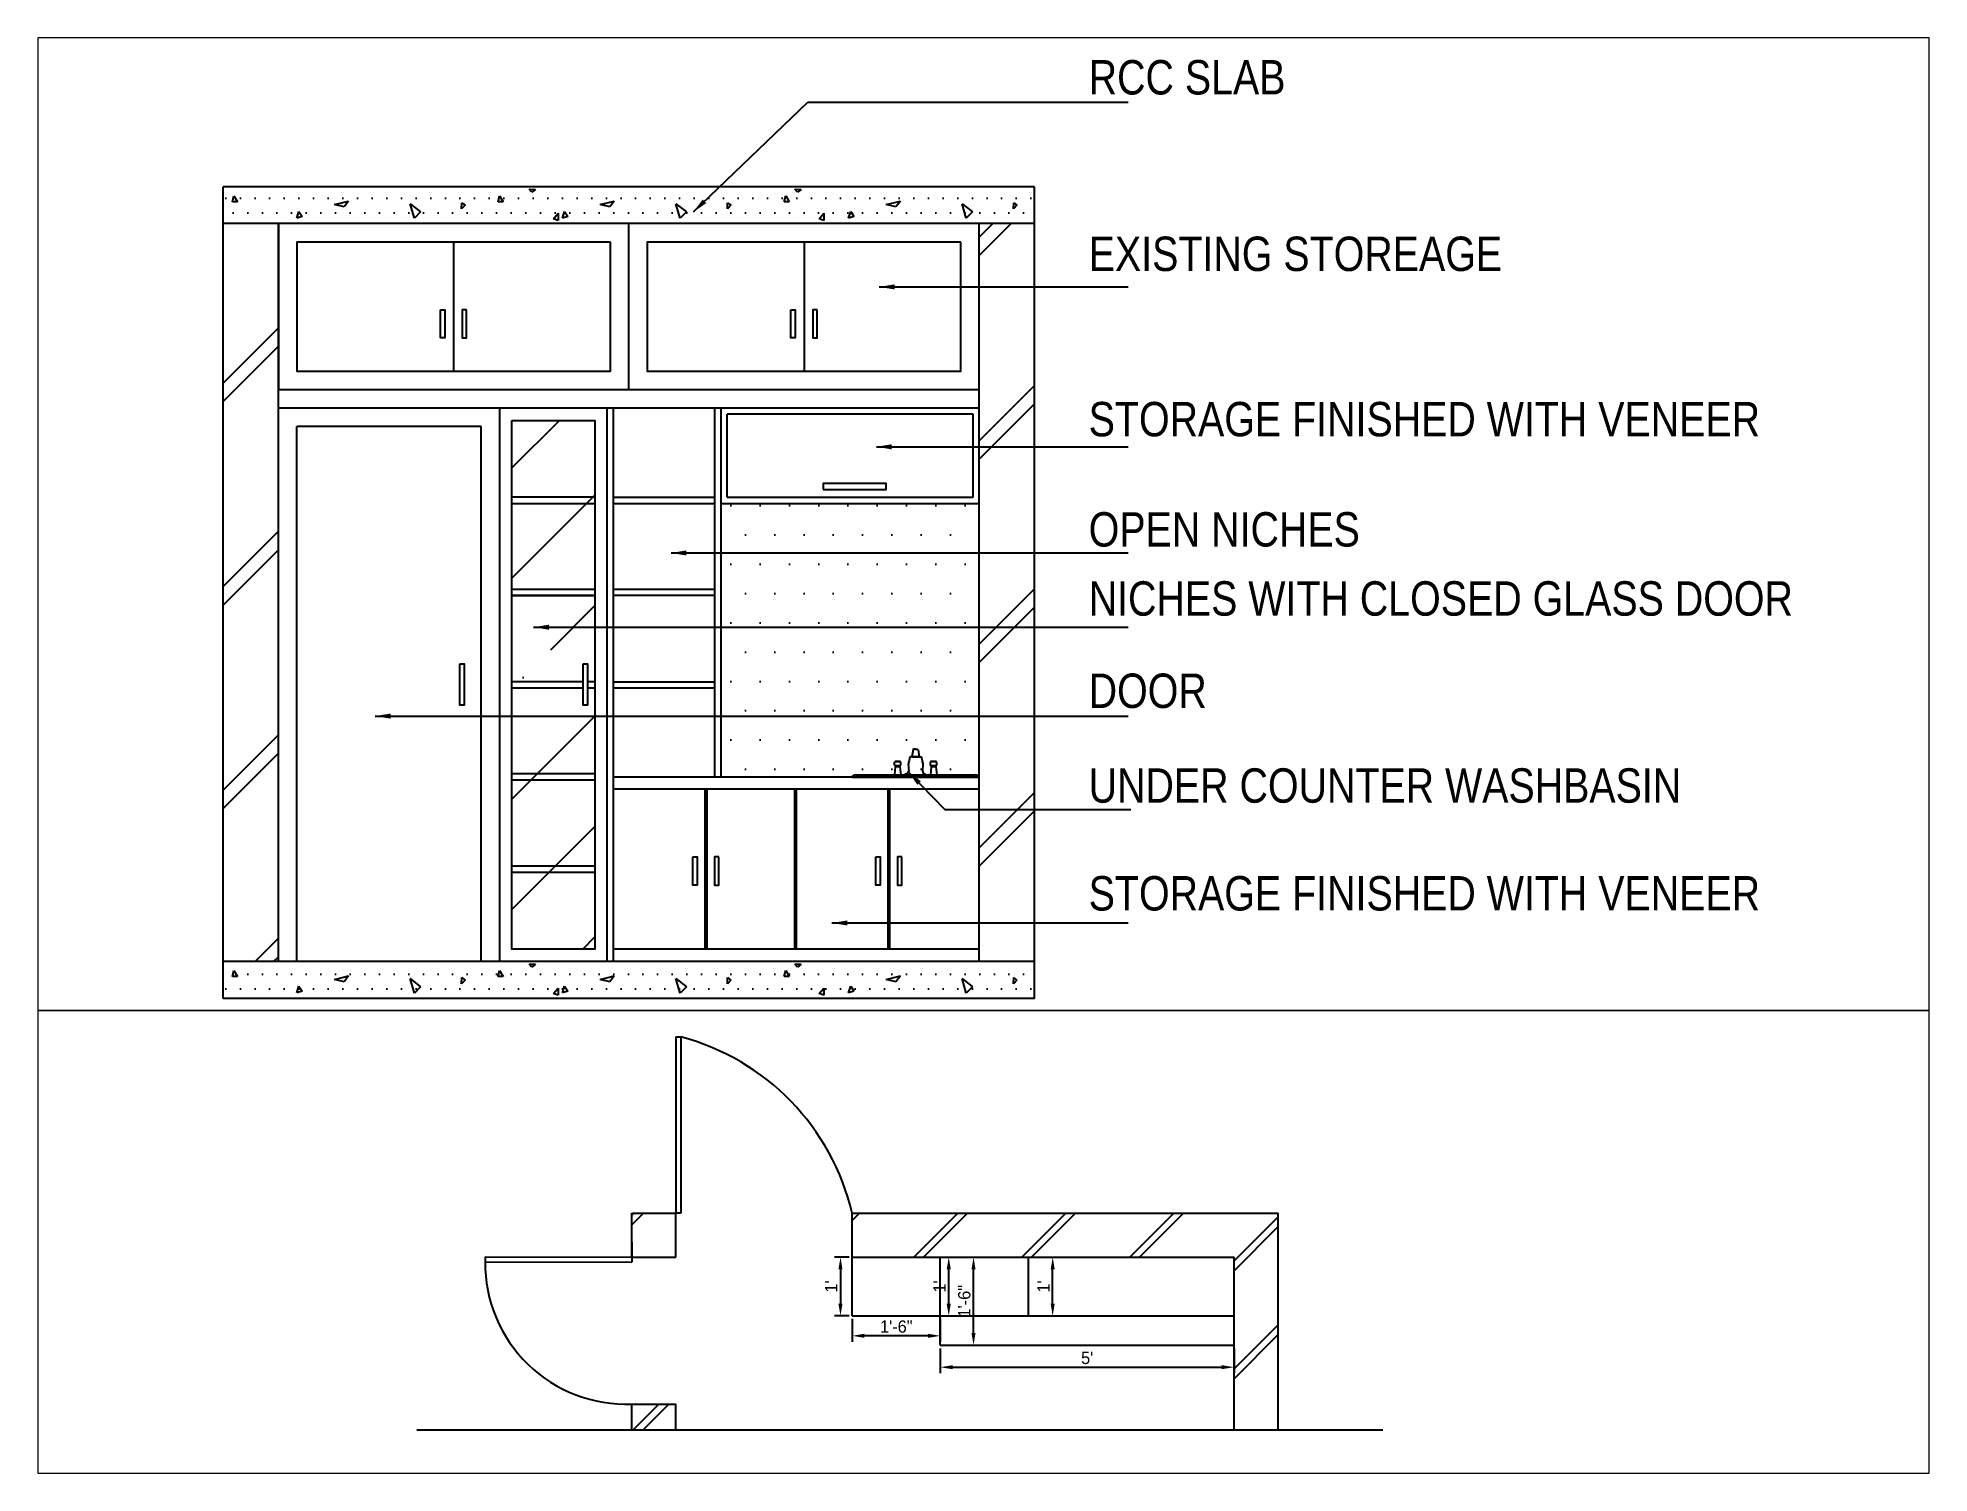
# Paper-space layout 'Layout1' of a CAD drawing. Header units: millimetres. Extents: x 26 to 231, y 20 to 176.
# The model-space entities are those that its viewports show. They can reach past a viewport. Long polylines and large blocks are cut down to what shows.
import ezdxf

# ---------------------------------------------------------------- set-up
doc = ezdxf.new("R2010")
doc.units = ezdxf.units.MM
for name, color, linetype in [('LIGHT', 2, 'Continuous'), ('TOIL', 2, 'Continuous'), ('WALL-OLD', 7, 'Continuous')]:
    doc.layers.add(name, color=color, linetype=linetype)
doc.layers.add('TXT', color=7, linetype='Continuous', lineweight=25)
doc.styles.add('stylus BT', font='swissc.ttf')
doc.dimstyles.new('ISO-25', dxfattribs={"dimtxt": 2.5, "dimasz": 2.5, "dimexe": 1.25, "dimexo": 0.625, "dimtad": 1, "dimlunit": 4, "dimtxsty": 'Standard', "dimcen": 2.5, "dimadec": 0, "dimazin": 0, "dimtfac": 1, "dimtmove": 0, "dimatfit": 3, "dimfxl": 1, "dimarcsym": 0})

# ---------------------------------------------------------------- blocks, each defined once
blk = doc.blocks.new('水龙头立面')
at = {"layer": 'TOIL'}
for p, q in [((0, 0), (594.6, 0)), ((17.3, 10), (577.3, 10))]:
    blk.add_line(p, q, dxfattribs=at)
for centre, start, end in [((17.3, -10), 90, 150), ((577.3, -10), 30, 90)]:
    blk.add_arc(centre, 20, start, end, dxfattribs=at)
at = {"layer": 'WALL-OLD'}
for p, q in [((297.3, 93.6), (271.9, 93.6)), ((285.6, 127.5), (280, 93.6)), ((280, 93.6), (297.3, 93.6)), ((297.3, 130), (288.6, 130)), ((297.3, 130), (306.1, 130)), ((297.3, 93.6), (322.7, 93.6)), ((314.6, 93.6), (297.3, 93.6)), ((309, 127.5), (314.6, 93.6)), ((198.9, 55.9), (198.9, 68.8)), ((202.4, 47), (198.9, 10)), ((201.9, 71.8), (213.4, 71.8)), ((213.4, 71.8), (201.9, 71.8)), ((213.4, 52.9), (201.9, 52.9)), ((201.9, 52.9), (213.4, 52.9)), ((213.4, 52.9), (201.9, 52.9)), ((202.7, 52.9), (213.4, 52.9)), ((202.7, 52.7), (202.7, 52.9)), ((205.4, 49.7), (213.4, 49.7)), ((213.4, 49.7), (205.4, 49.7)), ((225, 71.8), (213.4, 71.8)), ((213.4, 71.8), (225, 71.8)), ((213.4, 52.9), (225, 52.9)), ((224.2, 52.9), (213.4, 52.9)), ((225, 52.9), (213.4, 52.9)), ((213.4, 52.9), (225, 52.9)), ((213.4, 49.7), (221.4, 49.7)), ((221.4, 49.7), (213.4, 49.7)), ((224.2, 52.7), (224.2, 52.9)), ((224.4, 47), (228, 10)), ((228, 55.9), (228, 68.8)), ((366.7, 55.9), (366.7, 68.8)), ((370.2, 47), (366.7, 10)), ((381.2, 71.8), (369.7, 71.8)), ((369.7, 71.8), (381.2, 71.8)), ((381.2, 52.9), (369.7, 52.9)), ((369.7, 52.9), (381.2, 52.9)), ((381.2, 52.9), (369.7, 52.9)), ((370.5, 52.9), (381.2, 52.9)), ((370.5, 52.7), (370.5, 52.9)), ((373.2, 49.7), (381.2, 49.7)), ((381.2, 49.7), (373.2, 49.7)), ((381.2, 71.8), (392.8, 71.8)), ((392.8, 71.8), (381.2, 71.8)), ((381.2, 52.9), (392.8, 52.9)), ((392.8, 52.9), (381.2, 52.9)), ((381.2, 52.9), (392.8, 52.9)), ((392, 52.9), (381.2, 52.9)), ((381.2, 49.7), (389.2, 49.7)), ((389.2, 49.7), (381.2, 49.7)), ((392, 52.7), (392, 52.9)), ((392.2, 47), (395.8, 10)), ((395.8, 55.9), (395.8, 68.8))]:
    blk.add_line(p, q, dxfattribs=at)
for centre, start, end in [((271.9, 90.6), 90, 175.83993), ((288.6, 127), 90, 170.71271), ((306.1, 127), 9.28729, 90), ((322.7, 90.6), 4.16007, 90), ((201.9, 68.8), 90, 180), ((201.9, 55.9), 180, 270), ((205.4, 46.7), 90, 174.49888), ((205.7, 52.7), 180, 270), ((221.2, 52.7), 270, 0), ((221.4, 46.7), 5.50112, 90), ((225, 68.8), 0, 90), ((225, 55.9), 270, 0), ((369.7, 68.8), 90, 180), ((369.7, 55.9), 180, 270), ((373.2, 46.7), 90, 174.49888), ((373.5, 52.7), 180, 270), ((389, 52.7), 270, 0), ((389.2, 46.7), 5.50112, 90), ((392.8, 68.8), 0, 90), ((392.8, 55.9), 270, 0)]:
    blk.add_arc(centre, 3, start, end, dxfattribs=at)
for points in [[(268.9, 90.8), (268.6, 86), (267.6, 75.2), (259.1, 53.7), (272.7, 21.4), (251.5, 13.2), (243.3, 10)], [(325.7, 90.8), (326.1, 86), (327.1, 75.2), (335.5, 53.7), (321.9, 21.4), (343.1, 13.2), (351.3, 10)]]:
    blk.add_open_spline(points, degree=3, knots=[2.768158, 2.768158, 2.768158, 2.768158, 16.973879, 35.258787, 72.132748, 95.331086, 95.331086, 95.331086, 95.331086], dxfattribs=at)
blk = doc.blocks.new('*D20')
at = {"color": 0, "lineweight": -2}
for p, q in [((1921.55, 1074.49), (1918.53, 1074.49)), ((1919.78, 1071.99), (1919.78, 1064.99)), ((1921.55, 1062.49), (1918.53, 1062.49))]:
    blk.add_line(p, q, dxfattribs=at)
at = {"color": 0}
for points in [[(1919.36, 1071.99), (1920.19, 1071.99), (1919.78, 1074.49)], [(1919.36, 1064.99), (1920.19, 1064.99), (1919.78, 1062.49)]]:
    blk.add_solid(points, dxfattribs=at)
at = {"layer": 'Defpoints', "color": 0}
for p in [(1922.18, 1074.49), (1919.78, 1062.49), (1922.18, 1062.49)]:
    blk.add_point(p, dxfattribs=at)
at = {"color": 0, "insert": (1917.9, 1068.49), "char_height": 2.5, "attachment_point": 5, "rotation": 90}
blk.add_mtext("1'", dxfattribs=at)
blk = doc.blocks.new('*D21')
at = {"color": 0, "lineweight": -2}
for p, q in [((1922.18, 1061.86), (1922.18, 1057.17)), ((1940.18, 1061.86), (1940.18, 1057.17)), ((1937.68, 1058.42), (1924.68, 1058.42))]:
    blk.add_line(p, q, dxfattribs=at)
at = {"color": 0}
for points in [[(1924.68, 1058.84), (1924.68, 1058.01), (1922.18, 1058.42)], [(1937.68, 1058.84), (1937.68, 1058.01), (1940.18, 1058.42)]]:
    blk.add_solid(points, dxfattribs=at)
at = {"layer": 'Defpoints', "color": 0}
for p in [(1922.18, 1062.49), (1940.18, 1062.49), (1922.18, 1058.42)]:
    blk.add_point(p, dxfattribs=at)
at = {"color": 0, "insert": (1931.18, 1060.3), "char_height": 2.5, "attachment_point": 5}
blk.add_mtext('1\'-6"', dxfattribs=at)
blk = doc.blocks.new('*D22')
at = {"color": 0, "lineweight": -2}
for p, q in [((1940.18, 1055.86), (1940.18, 1050.76)), ((2000.18, 1055.86), (2000.18, 1050.76)), ((1942.68, 1052.01), (1997.68, 1052.01))]:
    blk.add_line(p, q, dxfattribs=at)
at = {"color": 0}
for points in [[(1942.68, 1052.43), (1942.68, 1051.6), (1940.18, 1052.01)], [(1997.68, 1052.43), (1997.68, 1051.6), (2000.18, 1052.01)]]:
    blk.add_solid(points, dxfattribs=at)
at = {"layer": 'Defpoints', "color": 0}
for p in [(1940.18, 1056.49), (2000.18, 1056.49), (2000.18, 1052.01)]:
    blk.add_point(p, dxfattribs=at)
at = {"color": 0, "insert": (1970.18, 1053.89), "char_height": 2.5, "attachment_point": 5}
blk.add_mtext("5'", dxfattribs=at)
blk = doc.blocks.new('*D23')
at = {"color": 0, "lineweight": -2}
for p, q in [((1958.8, 1074.49), (1964.38, 1074.49)), ((1963.13, 1064.99), (1963.13, 1071.99)), ((1958.8, 1062.49), (1964.38, 1062.49))]:
    blk.add_line(p, q, dxfattribs=at)
at = {"color": 0}
for points in [[(1962.72, 1071.99), (1963.55, 1071.99), (1963.13, 1074.49)], [(1962.72, 1064.99), (1963.55, 1064.99), (1963.13, 1062.49)]]:
    blk.add_solid(points, dxfattribs=at)
at = {"layer": 'Defpoints', "color": 0}
for p in [(1958.18, 1074.49), (1963.13, 1074.49), (1958.18, 1062.49)]:
    blk.add_point(p, dxfattribs=at)
at = {"color": 0, "insert": (1961.26, 1068.49), "char_height": 2.5, "attachment_point": 5, "rotation": 90}
blk.add_mtext("1'", dxfattribs=at)
blk = doc.blocks.new('*D24')
at = {"color": 0, "lineweight": -2}
for p, q in [((1940.8, 1074.49), (1943.15, 1074.49)), ((1941.9, 1064.99), (1941.9, 1071.99)), ((1940.8, 1062.49), (1943.15, 1062.49))]:
    blk.add_line(p, q, dxfattribs=at)
at = {"color": 0}
for points in [[(1941.48, 1071.99), (1942.32, 1071.99), (1941.9, 1074.49)], [(1941.48, 1064.99), (1942.32, 1064.99), (1941.9, 1062.49)]]:
    blk.add_solid(points, dxfattribs=at)
at = {"layer": 'Defpoints', "color": 0}
for p in [(1940.18, 1074.49), (1941.9, 1074.49), (1940.18, 1062.49)]:
    blk.add_point(p, dxfattribs=at)
at = {"color": 0, "insert": (1940.02, 1068.49), "char_height": 2.5, "attachment_point": 5, "rotation": 90}
blk.add_mtext("1'", dxfattribs=at)
blk = doc.blocks.new('*D25')
at = {"color": 0, "lineweight": -2}
for p, q in [((1940.8, 1074.49), (1948.21, 1074.49)), ((1946.96, 1058.99), (1946.96, 1071.99)), ((1940.8, 1056.49), (1948.21, 1056.49))]:
    blk.add_line(p, q, dxfattribs=at)
at = {"color": 0}
for points in [[(1946.55, 1071.99), (1947.38, 1071.99), (1946.96, 1074.49)], [(1946.55, 1058.99), (1947.38, 1058.99), (1946.96, 1056.49)]]:
    blk.add_solid(points, dxfattribs=at)
at = {"layer": 'Defpoints', "color": 0}
for p in [(1940.18, 1074.49), (1946.96, 1074.49), (1940.18, 1056.49)]:
    blk.add_point(p, dxfattribs=at)
at = {"color": 0, "insert": (1945.09, 1065.49), "char_height": 2.5, "attachment_point": 5, "rotation": 90}
blk.add_mtext('1\'-6"', dxfattribs=at)

msp = doc.modelspace()

# ---------------------------------------------------------------- hatches: boundary and pattern name
h = msp.add_hatch()
h.set_pattern_fill('DOTS', color=256, scale=1.5, style=0)
h.set_pattern_definition([(0, (0, 169.4346), (1.190625, 2.38125), [0, -2.38125])])
h.paths.add_polyline_path([(1877.176, 1416.697), (1877.176, 1410.697), (2009.176, 1410.697), (2009.176, 1416.697)])
h.paths.add_polyline_path([(2009.176, 1284.697), (2009.176, 1290.697), (1877.176, 1290.697), (1877.176, 1284.697)])
h = msp.add_hatch()
h.set_pattern_fill('JIS_LC_8A', color=256, scale=3, style=0)
h.set_pattern_definition([(45, (0, 169.435), (-16.5463, 16.5463), []), (45, (3, 169.435), (-16.5463, 16.5463), [])])
h.paths.add_polyline_path([(1886.176, 1410.697), (1877.176, 1410.697), (1877.176, 1290.697), (1886.176, 1290.697)])
h.paths.add_polyline_path([(2000.176, 1290.697), (2009.176, 1290.697), (2009.176, 1410.697), (2000.176, 1410.697)])
h = msp.add_hatch()
h.set_pattern_fill('ANSI35', color=256, scale=4, style=0)
h.set_pattern_definition([(45, (-121.524, 169.435), (-17.9605, 17.9605), []), (45, (-103.564, 169.435), (-17.9605, 17.9605), [31.75, -6.35, 0, -6.35])])
h.paths.add_polyline_path([(1924.176, 1292.697), (1937.676, 1292.697), (1937.676, 1378.697), (1924.176, 1378.697)])
h = msp.add_hatch()
h.set_pattern_fill('DOTS', color=256, scale=3, style=0)
h.set_pattern_definition([(0, (0, 169.4346), (2.38125, 4.7625), [0, -4.7625])])
h.paths.add_polyline_path([(1958.176, 1320.697), (2000.176, 1320.697), (2000.176, 1365.197), (1958.176, 1365.197)])
at = {"linetype": 'ByBlock'}
h = msp.add_hatch(dxfattribs=at)
h.set_pattern_fill('JIS_LC_8A', color=256, scale=2, angle=180, style=0)
h.set_pattern_definition([(225, (3374.88, 2071.376), (11.03087, -11.03087), []), (225, (3372.88, 2071.376), (11.03087, -11.03087), [])])
h.paths.add_polyline_path([(1877.176, 1074.495), (1886.156, 1074.495), (1886.176, 1083.488), (1877.176, 1083.488)])
h.paths.add_polyline_path([(1886.176, 968.488), (1877.176, 968.488), (1877.176, 959.488), (1886.176, 959.488)])
h.paths.add_polyline_path([(1918.176, 959.488), (1924.176, 959.488), (1924.176, 968.488), (1918.176, 968.488)])
h.paths.add_polyline_path([(1877.176, 1039.243), (1886.176, 1039.243), (1886.176, 1044.495), (1877.176, 1044.495)])
h.paths.add_polyline_path([(2000.176, 1039.243), (2009.176, 1039.243), (2009.176, 1083.488), (1922.176, 1083.488), (1922.176, 1074.488), (2000.176, 1074.488)])

# ---------------------------------------------------------------- linework, layer by layer
for p, q in [((1877.176, 1284.697), (1877.176, 1416.697)), ((2009.176, 1416.697), (1877.176, 1416.697)), ((1878.712, 1414.242), (1878.949, 1415.223)), ((1878.949, 1415.223), (1879.508, 1414.259)), ((1921.932, 1414.242), (1922.169, 1415.223)), ((1922.169, 1415.223), (1922.728, 1414.259)), ((1926.955, 1416.273), (1927.995, 1416.26)), ((1927.405, 1415.798), (1926.955, 1416.273)), ((1927.995, 1416.26), (1927.405, 1415.798)), ((1968.468, 1414.242), (1968.705, 1415.223)), ((1968.705, 1415.223), (1969.264, 1414.259)), ((1970.176, 1416.273), (1971.215, 1416.26)), ((1970.625, 1415.798), (1970.176, 1416.273)), ((1971.215, 1416.26), (1970.625, 1415.798)), ((2009.176, 1284.697), (2009.176, 1416.697)), ((1879.508, 1414.259), (1878.712, 1414.242)), ((1889.18, 1411.593), (1889.508, 1412.685)), ((1889.508, 1412.685), (1890.027, 1411.866)), ((1895.289, 1413.783), (1897.587, 1414.353)), ((1896.866, 1413.414), (1895.289, 1413.783)), ((1897.587, 1414.353), (1896.866, 1413.414)), ((1908.306, 1411.572), (1907.631, 1413.933)), ((1907.631, 1413.933), (1909.319, 1412.584)), ((1909.319, 1412.584), (1908.306, 1411.572)), ((1915.989, 1413.078), (1916.02, 1414.088)), ((1916.547, 1413.677), (1915.989, 1413.078)), ((1916.02, 1414.088), (1916.547, 1413.677)), ((1922.728, 1414.259), (1921.932, 1414.242)), ((1930.906, 1411.495), (1931.682, 1412.383)), ((1931.682, 1412.383), (1931.682, 1411.199)), ((1932.4, 1411.593), (1932.728, 1412.685)), ((1932.728, 1412.685), (1933.248, 1411.866)), ((1938.509, 1413.783), (1940.808, 1414.353)), ((1940.086, 1413.414), (1938.509, 1413.783)), ((1940.808, 1414.353), (1940.086, 1413.414)), ((1951.526, 1411.572), (1950.851, 1413.933)), ((1950.851, 1413.933), (1952.539, 1412.584)), ((1952.539, 1412.584), (1951.526, 1411.572)), ((1959.209, 1413.078), (1959.241, 1414.088)), ((1959.767, 1413.677), (1959.209, 1413.078)), ((1959.241, 1414.088), (1959.767, 1413.677)), ((1969.264, 1414.259), (1968.468, 1414.242)), ((1974.126, 1411.495), (1974.902, 1412.383)), ((1974.902, 1412.383), (1974.902, 1411.199)), ((1978.936, 1411.593), (1979.264, 1412.685)), ((1979.264, 1412.685), (1979.783, 1411.866)), ((1985.045, 1413.783), (1987.343, 1414.353)), ((1986.622, 1413.414), (1985.045, 1413.783)), ((1987.343, 1414.353), (1986.622, 1413.414)), ((1998.062, 1411.572), (1997.387, 1413.933)), ((1997.387, 1413.933), (1999.075, 1412.584)), ((1999.075, 1412.584), (1998.062, 1411.572)), ((2005.745, 1413.078), (2005.776, 1414.088)), ((2006.303, 1413.677), (2005.745, 1413.078)), ((2005.776, 1414.088), (2006.303, 1413.677)), ((2009.176, 1410.697), (1877.176, 1410.697)), ((1886.176, 1290.697), (1886.176, 1410.697)), ((1890.027, 1411.866), (1889.18, 1411.593)), ((1931.682, 1411.199), (1930.906, 1411.495)), ((1933.248, 1411.866), (1932.4, 1411.593)), ((1943.176, 1383.697), (1943.176, 1410.697)), ((1974.902, 1411.199), (1974.126, 1411.495)), ((1979.783, 1411.866), (1978.936, 1411.593)), ((2000.176, 1290.697), (2000.176, 1410.697)), ((1914.676, 1407.697), (1914.676, 1386.697)), ((1971.676, 1407.697), (1971.676, 1386.697)), ((1943.176, 1383.697), (2000.176, 1383.697)), ((2000.176, 1380.697), (1886.176, 1380.697)), ((1922.176, 1290.697), (1922.176, 1380.697)), ((2000.176, 1380.697), (1922.176, 1380.697)), ((1939.676, 1290.697), (1939.676, 1380.697)), ((1940.676, 1290.697), (1940.676, 1380.697)), ((1957.176, 1320.697), (1957.176, 1380.697)), ((1958.176, 1320.697), (1958.176, 1380.697)), ((1999.176, 1379.697), (1959.176, 1379.697)), ((1959.176, 1366.197), (1959.176, 1379.697)), ((1999.176, 1366.197), (1999.176, 1379.697)), ((1919.176, 1377.697), (1889.176, 1377.697)), ((1889.176, 1290.697), (1889.176, 1377.697)), ((1919.176, 1290.697), (1919.176, 1377.697)), ((1937.676, 1366.197), (1924.176, 1366.197)), ((1940.676, 1366.197), (1957.176, 1366.197)), ((1959.176, 1366.197), (1999.176, 1366.197)), ((1924.176, 1365.197), (1937.676, 1365.197)), ((1940.676, 1365.197), (1957.176, 1365.197)), ((1958.176, 1365.197), (2000.176, 1365.197)), ((1937.676, 1351.197), (1924.176, 1351.197)), ((1957.176, 1351.197), (1940.676, 1351.197)), ((1937.676, 1350.197), (1924.176, 1350.197)), ((1924.176, 1350.197), (1937.676, 1350.197)), ((1957.176, 1350.197), (1940.676, 1350.197)), ((1935.741, 1336.197), (1924.176, 1336.197)), ((1924.176, 1335.197), (1935.741, 1335.197)), ((1924.176, 1335.197), (1935.741, 1335.197)), ((1937.676, 1336.197), (1936.444, 1336.197)), ((1936.444, 1335.197), (1937.676, 1335.197)), ((1936.444, 1335.197), (1937.676, 1335.197)), ((1940.676, 1336.197), (1957.176, 1336.197)), ((1940.676, 1335.197), (1957.176, 1335.197)), ((1937.676, 1321.197), (1924.176, 1321.197)), ((1937.676, 1320.197), (1924.176, 1320.197)), ((2000.176, 1320.697), (1940.676, 1320.697)), ((2000.176, 1318.697), (1940.676, 1318.697)), ((1955.551, 1318.697), (1955.551, 1292.697)), ((1955.851, 1318.697), (1955.851, 1292.697)), ((1970.126, 1318.697), (1970.126, 1292.697)), ((1970.426, 1318.697), (1970.426, 1292.697)), ((1985.301, 1318.697), (1985.301, 1292.697)), ((1985.601, 1318.697), (1985.601, 1292.697)), ((1937.676, 1306.197), (1924.176, 1306.197)), ((1924.176, 1305.197), (1937.676, 1305.197)), ((2000.176, 1292.697), (1940.676, 1292.697)), ((2009.176, 1290.697), (1877.176, 1290.697)), ((1878.712, 1288.242), (1878.949, 1289.223)), ((1878.949, 1289.223), (1879.508, 1288.259)), ((1921.932, 1288.242), (1922.169, 1289.223)), ((1922.169, 1289.223), (1922.728, 1288.259)), ((1926.955, 1290.273), (1927.995, 1290.26)), ((1927.405, 1289.798), (1926.955, 1290.273)), ((1927.995, 1290.26), (1927.405, 1289.798)), ((1968.468, 1288.242), (1968.705, 1289.223)), ((1968.705, 1289.223), (1969.264, 1288.259)), ((1970.176, 1290.273), (1971.215, 1290.26)), ((1970.625, 1289.798), (1970.176, 1290.273)), ((1971.215, 1290.26), (1970.625, 1289.798)), ((1879.508, 1288.259), (1878.712, 1288.242)), ((1889.18, 1285.593), (1889.508, 1286.685)), ((1889.508, 1286.685), (1890.027, 1285.866)), ((1895.289, 1287.783), (1897.587, 1288.353)), ((1896.866, 1287.414), (1895.289, 1287.783)), ((1897.587, 1288.353), (1896.866, 1287.414)), ((1908.306, 1285.572), (1907.631, 1287.933)), ((1907.631, 1287.933), (1909.319, 1286.584)), ((1909.319, 1286.584), (1908.306, 1285.572)), ((1915.989, 1287.078), (1916.02, 1288.088)), ((1916.547, 1287.677), (1915.989, 1287.078)), ((1916.02, 1288.088), (1916.547, 1287.677)), ((1922.728, 1288.259), (1921.932, 1288.242)), ((1930.906, 1285.495), (1931.682, 1286.383)), ((1931.682, 1286.383), (1931.682, 1285.199)), ((1932.4, 1285.593), (1932.728, 1286.685)), ((1932.728, 1286.685), (1933.248, 1285.866)), ((1938.509, 1287.783), (1940.808, 1288.353)), ((1940.086, 1287.414), (1938.509, 1287.783)), ((1940.808, 1288.353), (1940.086, 1287.414)), ((1951.526, 1285.572), (1950.851, 1287.933)), ((1950.851, 1287.933), (1952.539, 1286.584)), ((1952.539, 1286.584), (1951.526, 1285.572)), ((1959.209, 1287.078), (1959.241, 1288.088)), ((1959.767, 1287.677), (1959.209, 1287.078)), ((1959.241, 1288.088), (1959.767, 1287.677)), ((1969.264, 1288.259), (1968.468, 1288.242)), ((1974.126, 1285.495), (1974.902, 1286.383)), ((1974.902, 1286.383), (1974.902, 1285.199)), ((1978.936, 1285.593), (1979.264, 1286.685)), ((1979.264, 1286.685), (1979.783, 1285.866)), ((1985.045, 1287.783), (1987.343, 1288.353)), ((1986.622, 1287.414), (1985.045, 1287.783)), ((1987.343, 1288.353), (1986.622, 1287.414)), ((1998.062, 1285.572), (1997.387, 1287.933)), ((1997.387, 1287.933), (1999.075, 1286.584)), ((1999.075, 1286.584), (1998.062, 1285.572)), ((2005.745, 1287.078), (2005.776, 1288.088)), ((2006.303, 1287.677), (2005.745, 1287.078)), ((2005.776, 1288.088), (2006.303, 1287.677)), ((2009.176, 1284.697), (1877.176, 1284.697)), ((1890.027, 1285.866), (1889.18, 1285.593)), ((1931.682, 1285.199), (1930.906, 1285.495)), ((1933.248, 1285.866), (1932.4, 1285.593)), ((1974.902, 1285.199), (1974.126, 1285.495)), ((1979.783, 1285.866), (1978.936, 1285.593)), ((1886.176, 1119.488), (1886.176, 1083.488)), ((1886.176, 1119.488), (1887.176, 1119.488)), ((1887.176, 1119.488), (1887.176, 1083.488)), ((1877.176, 1074.495), (1877.176, 1083.488)), ((1877.176, 1083.488), (1886.176, 1083.488)), ((1886.156, 1074.495), (1886.176, 1083.488)), ((1886.176, 1083.488), (1886.176, 1083.488)), ((1887.176, 1083.488), (1886.176, 1083.488)), ((1922.176, 1062.488), (1922.176, 1083.488)), ((1922.176, 1083.488), (2009.176, 1083.488)), ((2009.176, 1039.243), (2009.176, 1083.488)), ((1877.176, 1077.561), (1877.176, 1074.552)), ((1847.176, 1074.552), (1847.174, 1073.552)), ((1847.176, 1074.552), (1877.156, 1074.495)), ((1877.176, 1074.552), (1877.155, 1073.495)), ((1877.156, 1074.495), (1886.156, 1074.495)), ((1922.176, 1074.488), (2000.176, 1074.488)), ((1940.176, 1056.488), (1940.176, 1074.488)), ((1958.176, 1062.488), (1958.176, 1074.488)), ((2000.176, 1039.243), (2000.176, 1074.488)), ((1847.174, 1073.552), (1877.155, 1073.495)), ((1922.176, 1062.488), (2000.176, 1062.488)), ((1940.176, 1056.488), (2000.176, 1056.488)), ((1877.156, 1044.495), (1886.156, 1044.495)), ((1877.176, 1039.243), (1877.176, 1044.495)), ((1886.176, 1039.243), (1886.176, 1044.495)), ((1833.248, 1039.243), (2030.553, 1039.243))]:
    msp.add_line(p, q)
for points in [[(1943.176, 1410.697), (1886.176, 1410.697), (1886.176, 1383.697), (1943.176, 1383.697)], [(1940.176, 1407.697), (1889.176, 1407.697), (1889.176, 1386.697), (1940.176, 1386.697)], [(1997.176, 1407.697), (1946.176, 1407.697), (1946.176, 1386.697), (1997.176, 1386.697)], [(1912.544, 1396.694), (1913.247, 1396.694), (1913.247, 1392.108), (1912.544, 1392.108)], [(1916.797, 1396.694), (1916.094, 1396.694), (1916.094, 1392.108), (1916.797, 1392.108)], [(1969.544, 1396.694), (1970.247, 1396.694), (1970.247, 1392.108), (1969.544, 1392.108)], [(1973.797, 1396.694), (1973.094, 1396.694), (1973.094, 1392.108), (1973.797, 1392.108)], [(1924.176, 1378.697), (1937.676, 1378.697), (1937.676, 1292.697), (1924.176, 1292.697)], [(1974.795, 1367.472), (1985.018, 1367.472), (1985.018, 1368.451), (1974.795, 1368.451)], [(1915.684, 1339.127), (1916.387, 1339.127), (1916.387, 1332.379), (1915.684, 1332.379)], [(1935.741, 1339.127), (1936.444, 1339.127), (1936.444, 1332.379), (1935.741, 1332.379)], [(1953.581, 1307.694), (1954.285, 1307.694), (1954.285, 1303.108), (1953.581, 1303.108)], [(1957.835, 1307.694), (1957.131, 1307.694), (1957.131, 1303.108), (1957.835, 1303.108)], [(1983.331, 1307.694), (1984.035, 1307.694), (1984.035, 1303.108), (1983.331, 1303.108)], [(1987.585, 1307.694), (1986.881, 1307.694), (1986.881, 1303.108), (1987.585, 1303.108)]]:
    msp.add_lwpolyline(points, close=True)
for centre, radius, start, end in [((1874.609, 1072.257), 48.875, 13.28548, 75.10067), ((1876.006, 1073.304), 28.833, 179.50723, 272.32626)]:
    msp.add_arc(centre, radius, start, end)
for p in [(1970.426, 1310.697), (1970.426, 1300.697)]:
    msp.add_point(p)

# ---------------------------------------------------------------- block references
at = {"layer": 'LIGHT', "xscale": 0.03482020756359816, "yscale": 0.03482020756359816, "zscale": 0.03482020756357099}
msp.add_blockref('水龙头立面', (1979.47, 1320.697), dxfattribs=at)

# ---------------------------------------------------------------- texts
at = {"layer": 'TXT', "style": 'stylus BT'}
for s, height, p in [('RCC SLAB', 5.5898, (2017.978, 1431.695)), ('EXISTING STOREAGE', 5.58981, (2017.978, 1402.984)), ('STORAGE FINISHED WITH VENEER', 5.58981, (2017.978, 1376.099)), ('OPEN NICHES', 5.58981, (2017.978, 1358.177)), ('NICHES WITH CLOSED GLASS DOOR', 5.58981, (2017.978, 1346.937)), ('DOOR', 5.5898, (2017.978, 1331.931)), ('UNDER COUNTER WASHBASIN', 5.58981, (2017.978, 1316.521)), ('STORAGE FINISHED WITH VENEER', 5.58981, (2017.978, 1298.99))]:
    msp.add_text(s, height=height, dxfattribs=at).set_placement(p)

# ---------------------------------------------------------------- dimensions: what is measured, and where the dimension line sits
for base, p1, p2, picture, middle in [((1919.778, 1062.488), (1922.176, 1074.488), (1922.176, 1062.488), '*D20', (1917.903, 1068.488)), ((1941.899, 1074.488), (1940.176, 1062.488), (1940.176, 1074.488), '*D24', (1940.024, 1068.488)), ((1963.133, 1074.488), (1958.176, 1062.488), (1958.176, 1074.488), '*D23', (1961.258, 1068.488))]:
    dim = msp.add_linear_dim(base=base, p1=p1, p2=p2, angle=90, dimstyle='ISO-25')
    dim.commit()
    dim.dimension.update_dxf_attribs({"geometry": picture, "text_midpoint": middle})
dim = msp.add_linear_dim(base=(1946.962, 1074.488), p1=(1940.176, 1056.488), p2=(1940.176, 1074.488), angle=90, dimstyle='ISO-25')
dim.commit()
dim.dimension.update_dxf_attribs({"geometry": '*D25', "text_midpoint": (1946.962, 1065.488), "dimtype": 160})
for base, p1, p2, picture, middle in [((1922.176, 1058.424), (1940.176, 1062.488), (1922.176, 1062.488), '*D21', (1931.176, 1060.299)), ((2000.176, 1052.012), (1940.176, 1056.488), (2000.176, 1056.488), '*D22', (1970.176, 1053.887))]:
    dim = msp.add_linear_dim(base=base, p1=p1, p2=p2, dimstyle='ISO-25')
    dim.commit()
    dim.dimension.update_dxf_attribs({"geometry": picture, "text_midpoint": middle})

# ---------------------------------------------------------------- leaders
for points in [[(1953.682, 1412.584), (1972.315, 1430.469), (2024.416, 1430.469)], [(1983.909, 1400.403), (2024.416, 1400.403)], [(1983.458, 1374.396), (2024.416, 1374.396)], [(1950.051, 1357.134), (2024.416, 1357.134)], [(1927.676, 1345.055), (2024.416, 1345.055)], [(1901.921, 1330.605), (2024.416, 1330.605)], [(1988.658, 1321.506), (1994.59, 1315.431), (2024.846, 1315.431)], [(1976.215, 1296.962), (2024.416, 1296.962)]]:
    msp.add_leader(points, dimstyle='ISO-25', override={"dimgap": 0.625, "dimtad": 0})

psp = doc.layouts.get("Layout1")

# ---------------------------------------------------------------- viewports
at = {"layer": '0'}
psp.add_viewport(center=(128.5, 97.5), size=(205.6, 156), view_center_point=(3280.721, 3033.187), view_height=1827.92743, dxfattribs=at)
for center, size, view_center_point, view_height, status in [((128.5, 122.64), (205.6, 105.7166), (2000.869, 1361.812), 158.17903, 3), ((128.5, 44.64), (205.6, 50.2834), (1949, 1077.614), 94.49784, 4)]:
    psp.add_viewport(center=center, size=size, view_center_point=view_center_point, view_height=view_height, status=status, dxfattribs=at)

doc.saveas('drawing.dxf')
